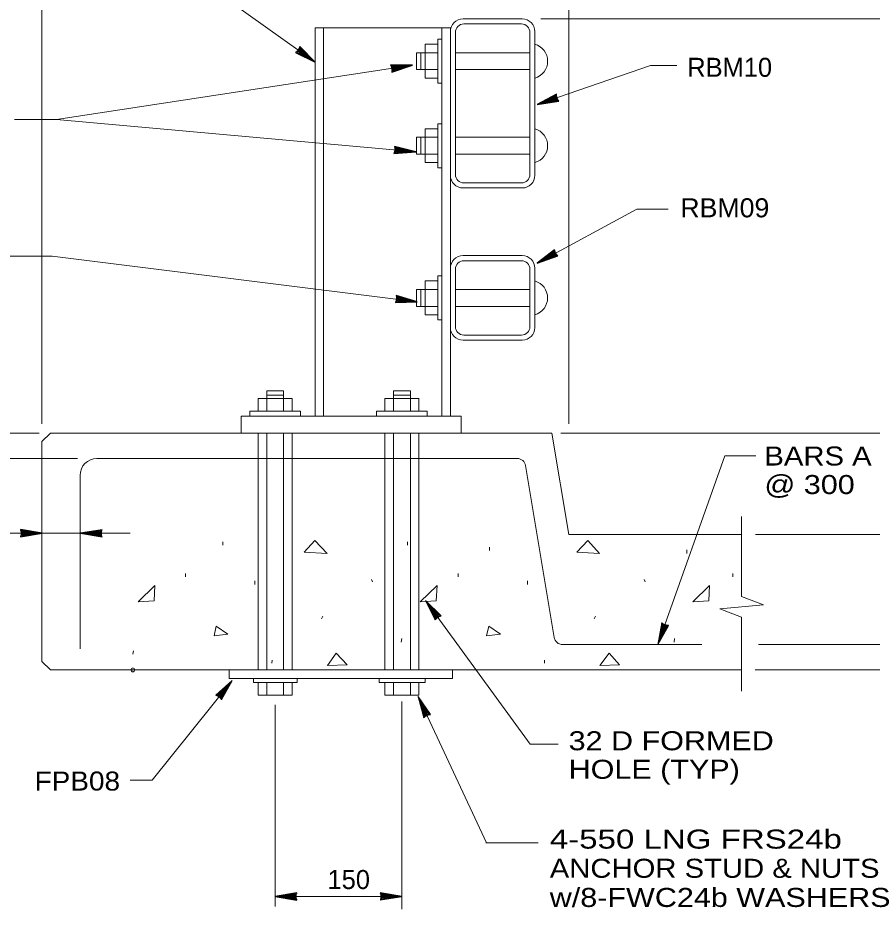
# Model space of a CAD drawing. Extents: x 1370 to 1389.8, y -905.5 to -882.8.
# Drawn here: x 1374.79 to 1383.21, y -896.91 to -888.12 of the extents above; entities that cross this region are included whole.
import ezdxf

# ---------------------------------------------------------------- set-up
doc = ezdxf.new("R2010")
doc.units = 0
doc.header["$LTSCALE"] = 0.075
doc.header["$PDMODE"] = 32
doc.header["$PDSIZE"] = 0.0375
for name, color, linetype, lineweight in [('1', 7, 'Continuous', 13), ('2', 7, 'Continuous', 13), ('3', 7, 'Continuous', 13), ('4', 7, 'Continuous', 25), ('5', 7, 'Continuous', 13), ('6', 7, 'Continuous', 13)]:
    doc.layers.add(name, color=color, linetype=linetype, lineweight=lineweight)
doc.layers.add('8', color=7, linetype='Continuous')

msp = doc.modelspace()

# ---------------------------------------------------------------- linework, layer by layer
at = {"layer": '1'}
for p, q in [((1375.02733, -892.12275), (1375.02733, -886.7905)), ((1380.22117, -892.12275), (1380.22117, -886.82292)), ((1379.94517, -888.13042), (1384.31592, -888.13042)), ((1380.14308, -892.21375), (1383.76525, -892.21375)), ((1381.92625, -893.82508), (1381.92625, -893.03525)), ((1382.06175, -893.21375), (1384.35033, -893.21375)), ((1376.8105, -893.31908), (1376.8105, -893.28483)), ((1378.632, -893.31908), (1378.632, -893.28483)), ((1379.441, -893.36983), (1379.441, -893.33633)), ((1381.387, -893.39908), (1381.387, -893.36383)), ((1376.442, -893.62883), (1376.442, -893.59858)), ((1378.28675, -893.68058), (1378.27675, -893.65633)), ((1379.13125, -893.62883), (1379.13125, -893.59858)), ((1380.975, -893.68058), (1380.964, -893.65633)), ((1381.83875, -893.62883), (1381.83875, -893.59858)), ((1377.1255, -893.70483), (1377.1255, -893.67058)), ((1379.81375, -893.70483), (1379.81375, -893.67058)), ((1377.7835, -894.04508), (1377.79775, -894.01783)), ((1380.47375, -894.04508), (1380.485, -894.01783)), ((1381.92625, -894.75608), (1381.92625, -894.02742)), ((1378.56925, -894.27383), (1378.5765, -894.23858)), ((1381.2595, -894.27383), (1381.2635, -894.23858)), ((1375.9225, -894.39233), (1375.93075, -894.35783)), ((1382.09133, -894.29708), (1383.64483, -894.29708)), ((1377.2925, -894.47933), (1377.2955, -894.45208)), ((1379.98275, -894.47933), (1379.98275, -894.45208)), ((1382.05908, -894.54708), (1384.35033, -894.54708))]:
    msp.add_line(p, q, dxfattribs=at)
for points in [[(1377.6125, -893.38583), (1377.71775, -893.27158), (1377.83825, -893.40008)], [(1380.29975, -893.38583), (1380.409, -893.27158), (1380.5255, -893.40008)], [(1376.13325, -893.86683), (1376.1415, -893.71408), (1375.97425, -893.87708)], [(1378.9135, -893.86683), (1378.92375, -893.71408), (1378.7565, -893.87708)], [(1381.60375, -893.86683), (1381.611, -893.71408), (1381.44475, -893.87708)], [(1376.7245, -894.21108), (1376.86025, -894.19383), (1376.74475, -894.11608)], [(1379.41175, -894.21108), (1379.5475, -894.19383), (1379.432, -894.11608)], [(1377.84125, -894.50383), (1377.9295, -894.38133), (1378.03575, -894.49783)], [(1380.5285, -894.50383), (1380.6195, -894.38133), (1380.723, -894.49783)]]:
    msp.add_lwpolyline(points, close=True, dxfattribs=at)
msp.add_lwpolyline([(1381.92625, -894.02742), (1381.70992, -893.94642), (1382.14258, -893.90592), (1381.92625, -893.82508)], dxfattribs=at)
msp.add_point((1375.9225, -894.54733), dxfattribs=at)
at = {"layer": '2'}
for p, q in [((1379.17958, -888.13042), (1379.76292, -888.13042)), ((1377.72125, -892.04708), (1377.72125, -888.2185)), ((1377.72125, -888.2185), (1379.05467, -888.2185)), ((1377.80458, -892.04708), (1377.80458, -888.2185)), ((1378.97125, -892.04708), (1378.97125, -888.2185)), ((1379.05458, -892.04708), (1379.05458, -888.2185)), ((1379.18792, -888.18042), (1379.75458, -888.18042)), ((1379.10458, -889.66375), (1379.10458, -888.26375)), ((1379.83792, -889.668), (1379.83792, -888.26375)), ((1379.88792, -889.67208), (1379.88792, -888.25542)), ((1379.10458, -888.46375), (1379.83792, -888.46375)), ((1379.10458, -888.63042), (1379.83792, -888.63042)), ((1379.10458, -889.29708), (1379.83792, -889.29708)), ((1379.10458, -889.46375), (1379.83792, -889.46375)), ((1379.17958, -889.79708), (1379.76292, -889.79708)), ((1379.18792, -889.74708), (1379.75458, -889.74708)), ((1379.17958, -890.46375), (1379.76292, -890.46375)), ((1379.05458, -891.17208), (1379.05458, -890.58875)), ((1379.18792, -890.51375), (1379.75458, -890.51375)), ((1379.88792, -891.17208), (1379.88792, -890.58875)), ((1379.10458, -891.16375), (1379.10458, -890.59708)), ((1379.83792, -891.16375), (1379.83792, -890.59708)), ((1379.10458, -890.79708), (1379.83792, -890.79708)), ((1379.10458, -890.96375), (1379.83792, -890.96375)), ((1379.17958, -891.29708), (1379.76292, -891.29708)), ((1379.18792, -891.24708), (1379.75458, -891.24708)), ((1377.24292, -891.99708), (1377.24292, -891.79708)), ((1377.24292, -891.79708), (1377.40958, -891.79708)), ((1377.40958, -891.99708), (1377.40958, -891.79708)), ((1378.49292, -891.79708), (1378.65958, -891.79708)), ((1378.49292, -891.99708), (1378.49292, -891.79708)), ((1378.65958, -891.99708), (1378.65958, -891.79708)), ((1377.15958, -891.87208), (1377.49292, -891.87208)), ((1377.15958, -891.99708), (1377.15958, -891.87208)), ((1377.24292, -891.83875), (1377.40958, -891.83875)), ((1377.49292, -891.99708), (1377.49292, -891.87208)), ((1378.40958, -891.87208), (1378.74675, -891.87208)), ((1378.40958, -891.99708), (1378.40958, -891.87208)), ((1378.49292, -891.83875), (1378.65958, -891.83875)), ((1378.74292, -891.99708), (1378.74292, -891.87208)), ((1377.07625, -892.04708), (1377.07625, -891.99708)), ((1377.07625, -891.99708), (1377.57625, -891.99708)), ((1377.57625, -892.04708), (1377.57625, -891.99708)), ((1378.32625, -892.04708), (1378.32625, -891.99708)), ((1378.32625, -891.99708), (1378.82625, -891.99708)), ((1378.82625, -892.04708), (1378.82625, -891.99708)), ((1376.99292, -892.04708), (1379.15958, -892.04708)), ((1376.99292, -892.21375), (1376.99292, -892.04708)), ((1379.15958, -892.21375), (1379.15958, -892.04708)), ((1375.02733, -892.29708), (1375.11067, -892.21375)), ((1375.11067, -892.21375), (1380.05458, -892.21375)), ((1376.99292, -892.21375), (1379.15958, -892.21375)), ((1380.05458, -892.21375), (1380.22117, -893.21375)), ((1375.02733, -894.46375), (1375.02733, -892.29708)), ((1380.22117, -893.21375), (1381.92625, -893.21375)), ((1375.02733, -894.46375), (1375.11067, -894.54708)), ((1375.11067, -894.54708), (1381.92625, -894.54708)), ((1376.87358, -894.63042), (1376.87358, -894.54708)), ((1377.07625, -894.54708), (1379.07625, -894.54708)), ((1379.07625, -894.63042), (1379.07625, -894.54708)), ((1376.87358, -894.63042), (1379.07625, -894.63042)), ((1377.11442, -894.67033), (1377.11442, -894.63042)), ((1377.54467, -894.67033), (1377.54467, -894.63042)), ((1378.35342, -894.67033), (1378.35342, -894.63042)), ((1378.80508, -894.67033), (1378.80508, -894.63042)), ((1377.11442, -894.67033), (1377.54467, -894.67033)), ((1377.15958, -894.79533), (1377.15958, -894.67033)), ((1377.24292, -894.79533), (1377.24292, -894.67033)), ((1377.40958, -894.79533), (1377.40958, -894.67033)), ((1377.49292, -894.79533), (1377.49292, -894.67033)), ((1378.35342, -894.67033), (1378.80508, -894.67033)), ((1378.40958, -894.79533), (1378.40958, -894.67033)), ((1378.49292, -894.79533), (1378.49292, -894.67033)), ((1378.65958, -894.79533), (1378.65958, -894.67033)), ((1378.74292, -894.79533), (1378.74292, -894.67033)), ((1377.15958, -894.79533), (1377.49292, -894.79533)), ((1378.40958, -894.79533), (1378.74292, -894.79533))]:
    msp.add_line(p, q, dxfattribs=at)
for centre, radius, start, end in [((1379.17958, -888.25542), 0.125, 90, 180), ((1379.76292, -888.25542), 0.125, 0, 90), ((1379.18792, -888.26375), 0.08333, 90, 180), ((1379.75458, -888.26375), 0.08333, 0, 90), ((1379.83947, -888.54708), 0.17356, 286.20665, 73.79335), ((1379.83947, -889.38042), 0.17356, 286.20665, 73.79335), ((1379.17958, -889.67208), 0.125, 180, 270), ((1379.18792, -889.66375), 0.08333, 180, 270), ((1379.75458, -889.66375), 0.08333, 270, 0), ((1379.76292, -889.67208), 0.125, 270, 0), ((1379.17958, -890.58875), 0.125, 90, 180), ((1379.76292, -890.58875), 0.125, 0, 90), ((1379.18792, -890.59708), 0.08333, 90, 180), ((1379.75458, -890.59708), 0.08333, 0, 90), ((1379.83934, -890.88042), 0.1736, 286.25003, 73.74997), ((1379.17958, -891.17208), 0.125, 180, 270), ((1379.18792, -891.16375), 0.08333, 180, 270), ((1379.75458, -891.16375), 0.08333, 270, 0), ((1379.76292, -891.17208), 0.125, 270, 0)]:
    msp.add_arc(centre, radius, start, end, dxfattribs=at)
at = {"layer": '3'}
for p, q in [((1375.569, -892.46375), (1379.71358, -892.46375)), ((1375.569, -892.46375), (1379.71358, -892.46375)), ((1379.79575, -892.53342), (1380.078, -894.22742)), ((1375.40233, -894.33825), (1375.40233, -892.63042)), ((1375.40233, -894.33825), (1375.40233, -892.63042)), ((1380.16017, -894.29708), (1381.53458, -894.29708))]:
    msp.add_line(p, q, dxfattribs=at)
for centre, radius, start, end in [((1375.569, -892.63042), 0.16667, 90, 180), ((1375.569, -892.63042), 0.16667, 90, 180), ((1379.71358, -892.54708), 0.08333, 9.45133, 90), ((1380.1602, -894.21375), 0.08333, 189.45823, 270)]:
    msp.add_arc(centre, radius, start, end, dxfattribs=at)
at = {"layer": '4', "lineweight": 13}
for p, q in [((1375.16892, -889.12125), (1378.68133, -888.58792)), ((1374.75592, -889.12125), (1375.16892, -889.12125)), ((1375.16892, -889.12125), (1378.71225, -889.44175)), ((1374.69692, -890.47008), (1375.12708, -890.47008)), ((1375.12708, -890.47008), (1378.72767, -890.91775)), ((1375.00042, -892.21375), (1372.95908, -892.21375)), ((1375.379, -892.46375), (1372.95908, -892.46375)), ((1379.41175, -896.25008), (1378.73658, -894.80775)), ((1379.91842, -896.25008), (1379.40308, -896.25008)), ((1377.32742, -896.78025), (1378.57625, -896.78025))]:
    msp.add_line(p, q, dxfattribs=at)
for points in [[(1376.22233, -887.62892), (1376.42242, -887.62892), (1377.72125, -888.55742)], [(1381.28733, -888.58883), (1381.02925, -888.58883), (1379.91075, -888.97533)], [(1381.20133, -890.00583), (1380.89158, -890.00583), (1379.91075, -890.53717)], [(1382.06475, -892.43875), (1381.76125, -892.43875), (1381.10025, -894.29708)], [(1374.15808, -893.20067), (1375.0275, -893.20067), (1375.40667, -893.20067), (1375.89758, -893.20067)], [(1380.11725, -895.27875), (1379.84192, -895.27875), (1378.80942, -893.86175)], [(1375.89758, -895.63525), (1376.11408, -895.63525), (1376.90283, -894.65125)]]:
    msp.add_lwpolyline(points, dxfattribs=at)
at = {"layer": '4'}
for points in [[(1377.56892, -888.40425), (1377.5675, -888.40883), (1377.56608, -888.41333), (1377.56475, -888.41783), (1377.56333, -888.42242), (1377.56067, -888.42608), (1377.55983, -888.42725), (1377.55808, -888.42975), (1377.55758, -888.433), (1377.55583, -888.4355), (1377.55408, -888.43792), (1377.55142, -888.44158), (1377.54675, -888.44558), (1377.545, -888.448), (1377.5415, -888.45292), (1377.53558, -888.456), (1377.53175, -888.45883), (1377.53, -888.46125), (1377.52792, -888.46158), (1377.72125, -888.55742), (1377.56892, -888.40425), (1377.57342, -888.41858), (1377.54417, -888.46217), (1377.6895, -888.53475), (1377.57342, -888.41858), (1377.5755, -888.43108), (1377.55875, -888.45967), (1377.659, -888.51292), (1377.5755, -888.43108), (1377.5785, -888.44242), (1377.57083, -888.46092), (1377.6285, -888.49108), (1377.5785, -888.44242), (1377.58025, -888.45292), (1377.57833, -888.46075), (1377.60167, -888.47192), (1377.58025, -888.45292)], [(1378.46533, -888.58433), (1378.4675, -888.5885), (1378.46967, -888.59275), (1378.47183, -888.597), (1378.474, -888.60117), (1378.47467, -888.60567), (1378.47492, -888.60717), (1378.47533, -888.61008), (1378.47725, -888.61283), (1378.47775, -888.61583), (1378.47817, -888.61875), (1378.47883, -888.62325), (1378.47825, -888.62933), (1378.47867, -888.63233), (1378.47958, -888.63825), (1378.4775, -888.64467), (1378.47675, -888.64933), (1378.47717, -888.65233), (1378.47592, -888.654), (1378.68133, -888.58792), (1378.46533, -888.58433), (1378.47858, -888.59142), (1378.48792, -888.64308), (1378.64275, -888.59375), (1378.47858, -888.59142), (1378.48883, -888.59892), (1378.49675, -888.63108), (1378.60567, -888.59942), (1378.48883, -888.59892), (1378.49883, -888.605), (1378.50617, -888.62358), (1378.56867, -888.605), (1378.49883, -888.605), (1378.50733, -888.61133), (1378.5115, -888.61825), (1378.536, -888.61), (1378.50733, -888.61133)], [(1380.12383, -888.93983), (1380.12092, -888.936), (1380.11808, -888.93225), (1380.11517, -888.9285), (1380.11225, -888.92475), (1380.11083, -888.9205), (1380.11033, -888.91908), (1380.10933, -888.91625), (1380.10692, -888.91392), (1380.106, -888.91108), (1380.105, -888.90825), (1380.1035, -888.904), (1380.103, -888.89783), (1380.102, -888.895), (1380.1, -888.88933), (1380.10092, -888.88267), (1380.10083, -888.87792), (1380.09983, -888.87508), (1380.10083, -888.87317), (1379.91075, -888.97533), (1380.12383, -888.93983), (1380.10958, -888.93517), (1380.091, -888.88608), (1379.94758, -888.96258), (1380.10958, -888.93517), (1380.09808, -888.92967), (1380.0845, -888.89942), (1379.98308, -888.95033), (1380.09808, -888.92967), (1380.08717, -888.9255), (1380.0765, -888.9085), (1380.0185, -888.93808), (1380.08717, -888.9255), (1380.07758, -888.92083), (1380.07233, -888.91475), (1380.04967, -888.92733), (1380.07758, -888.92083)], [(1378.50333, -889.38675), (1378.50442, -889.39133), (1378.5055, -889.39592), (1378.50658, -889.40058), (1378.50775, -889.40517), (1378.50733, -889.40967), (1378.50717, -889.41117), (1378.50692, -889.41417), (1378.50817, -889.41725), (1378.50783, -889.42025), (1378.50758, -889.42325), (1378.50717, -889.42775), (1378.50517, -889.43358), (1378.50492, -889.43658), (1378.50433, -889.4425), (1378.50083, -889.44825), (1378.49892, -889.45258), (1378.49867, -889.45558), (1378.497, -889.45692), (1378.71225, -889.44175), (1378.50333, -889.38675), (1378.5145, -889.39675), (1378.51125, -889.44917), (1378.67342, -889.43825), (1378.5145, -889.39675), (1378.52267, -889.4065), (1378.52267, -889.43967), (1378.63608, -889.43483), (1378.52267, -889.4065), (1378.53092, -889.41483), (1378.53367, -889.43467), (1378.59875, -889.4315), (1378.53092, -889.41483), (1378.53775, -889.42292), (1378.54008, -889.43067), (1378.56583, -889.4285), (1378.53775, -889.42292)], [(1380.11517, -890.46733), (1380.11175, -890.46408), (1380.10825, -890.46092), (1380.10483, -890.45767), (1380.10133, -890.45442), (1380.09917, -890.45042), (1380.0985, -890.44908), (1380.09708, -890.4465), (1380.09433, -890.44458), (1380.09283, -890.44192), (1380.09142, -890.43925), (1380.08933, -890.43533), (1380.08775, -890.42933), (1380.08633, -890.42667), (1380.0835, -890.42142), (1380.08325, -890.41475), (1380.08242, -890.41008), (1380.081, -890.40742), (1380.08158, -890.40542), (1379.91075, -890.53717), (1380.11517, -890.46733), (1380.10033, -890.46517), (1380.074, -890.41975), (1379.94508, -890.51858), (1380.10033, -890.46517), (1380.08817, -890.4615), (1380.06975, -890.43392), (1379.978, -890.50075), (1380.08817, -890.4615), (1380.07667, -890.45925), (1380.06342, -890.44425), (1380.011, -890.48283), (1380.07667, -890.45925), (1380.0665, -890.45625), (1380.06025, -890.45108), (1380.04, -890.46717), (1380.0665, -890.45625)], [(1378.52075, -890.85575), (1378.52167, -890.86042), (1378.52258, -890.86508), (1378.5235, -890.86967), (1378.5245, -890.87433), (1378.52392, -890.87883), (1378.52375, -890.88033), (1378.52333, -890.88325), (1378.5245, -890.88642), (1378.52408, -890.88942), (1378.52375, -890.89242), (1378.52317, -890.89683), (1378.52092, -890.90267), (1378.52058, -890.90558), (1378.51983, -890.91158), (1378.51608, -890.91717), (1378.51408, -890.92142), (1378.51375, -890.92442), (1378.512, -890.92567), (1378.72767, -890.91775), (1378.52075, -890.85575), (1378.5315, -890.86617), (1378.52658, -890.91842), (1378.689, -890.91292), (1378.5315, -890.86617), (1378.53933, -890.87617), (1378.53825, -890.90933), (1378.65175, -890.90833), (1378.53933, -890.87617), (1378.54733, -890.88475), (1378.54942, -890.90467), (1378.6145, -890.90367), (1378.54733, -890.88475), (1378.55392, -890.89308), (1378.55592, -890.90092), (1378.58175, -890.89958), (1378.55392, -890.89308)], [(1374.8145, -893.16467), (1374.816, -893.16917), (1374.8175, -893.17367), (1374.819, -893.17817), (1374.8205, -893.18267), (1374.8205, -893.18717), (1374.8205, -893.18867), (1374.8205, -893.19167), (1374.822, -893.19467), (1374.822, -893.19767), (1374.822, -893.20067), (1374.822, -893.20517), (1374.8205, -893.21117), (1374.8205, -893.21417), (1374.8205, -893.22017), (1374.8175, -893.22617), (1374.816, -893.23067), (1374.816, -893.23367), (1374.8145, -893.23517), (1375.0275, -893.20067), (1374.8145, -893.16467), (1374.8265, -893.17367), (1374.828, -893.22617), (1374.9885, -893.20067), (1374.8265, -893.17367), (1374.8355, -893.18267), (1374.8385, -893.21567), (1374.951, -893.20067), (1374.8355, -893.18267), (1374.8445, -893.19017), (1374.849, -893.20967), (1374.9135, -893.20067), (1374.8445, -893.19017), (1374.852, -893.19767), (1374.855, -893.20517), (1374.8805, -893.20067), (1374.852, -893.19767)], [(1375.61967, -893.23667), (1375.61817, -893.23217), (1375.61667, -893.22767), (1375.61517, -893.22317), (1375.61367, -893.21867), (1375.61367, -893.21417), (1375.61367, -893.21267), (1375.61367, -893.20967), (1375.61217, -893.20667), (1375.61217, -893.20367), (1375.61217, -893.20067), (1375.61217, -893.19617), (1375.61367, -893.19017), (1375.61367, -893.18717), (1375.61367, -893.18117), (1375.61667, -893.17517), (1375.61817, -893.17067), (1375.61817, -893.16767), (1375.61967, -893.16617), (1375.40667, -893.20067), (1375.61967, -893.23667), (1375.60767, -893.22767), (1375.60617, -893.17517), (1375.44567, -893.20067), (1375.60767, -893.22767), (1375.59867, -893.21867), (1375.59567, -893.18567), (1375.48317, -893.20067), (1375.59867, -893.21867), (1375.58967, -893.21117), (1375.58517, -893.19167), (1375.52067, -893.20067), (1375.58967, -893.21117), (1375.58217, -893.20367), (1375.57917, -893.19617), (1375.55367, -893.20067), (1375.58217, -893.20367)], [(1378.90575, -894.05508), (1378.9085, -894.05125), (1378.91125, -894.04733), (1378.914, -894.0435), (1378.91675, -894.03967), (1378.92042, -894.037), (1378.92158, -894.03608), (1378.92408, -894.03433), (1378.92558, -894.03133), (1378.928, -894.02958), (1378.93042, -894.02783), (1378.93408, -894.02517), (1378.93983, -894.02283), (1378.94225, -894.02108), (1378.94708, -894.01758), (1378.95367, -894.01642), (1378.95825, -894.015), (1378.96067, -894.01325), (1378.96275, -894.01358), (1378.80942, -893.86175), (1378.90575, -894.05508), (1378.906, -894.04008), (1378.9475, -894.008), (1378.83242, -893.89325), (1378.906, -894.04008), (1378.90792, -894.0275), (1378.93283, -894.00567), (1378.8545, -893.92358), (1378.90792, -894.0275), (1378.90867, -894.01583), (1378.92183, -894.00075), (1378.87658, -893.95392), (1378.90867, -894.01583), (1378.91033, -894.00533), (1378.91467, -893.9985), (1378.896, -893.98058), (1378.91033, -894.00533)], [(1381.20558, -894.1085), (1381.20083, -894.10833), (1381.19608, -894.10825), (1381.19133, -894.10817), (1381.18658, -894.10808), (1381.18233, -894.10658), (1381.18092, -894.10608), (1381.17808, -894.10508), (1381.17475, -894.1055), (1381.17192, -894.1045), (1381.16908, -894.1035), (1381.16492, -894.10192), (1381.15975, -894.0985), (1381.15692, -894.0975), (1381.15125, -894.0955), (1381.14658, -894.09067), (1381.14283, -894.08775), (1381.14, -894.08675), (1381.13908, -894.08483), (1381.10025, -894.29708), (1381.20558, -894.1085), (1381.19308, -894.11675), (1381.14308, -894.10058), (1381.11333, -894.26033), (1381.19308, -894.11675), (1381.18158, -894.12225), (1381.14942, -894.114), (1381.12592, -894.225), (1381.18158, -894.12225), (1381.1715, -894.12817), (1381.15158, -894.12592), (1381.13842, -894.18967), (1381.1715, -894.12817), (1381.16192, -894.13275), (1381.15383, -894.13308), (1381.1495, -894.15858), (1381.16192, -894.13275)], [(1376.7415, -894.79492), (1376.746, -894.79658), (1376.75042, -894.79825), (1376.75483, -894.79983), (1376.75933, -894.8015), (1376.76283, -894.80433), (1376.764, -894.80525), (1376.76633, -894.80717), (1376.76958, -894.80783), (1376.772, -894.80975), (1376.77433, -894.81158), (1376.77783, -894.81442), (1376.78158, -894.81933), (1376.78392, -894.82125), (1376.78858, -894.825), (1376.79142, -894.83108), (1376.794, -894.835), (1376.79633, -894.83692), (1376.7965, -894.839), (1376.90283, -894.65125), (1376.7415, -894.79492), (1376.75608, -894.79117), (1376.79792, -894.82283), (1376.87842, -894.68167), (1376.75608, -894.79117), (1376.76867, -894.78983), (1376.79633, -894.80808), (1376.855, -894.71092), (1376.76867, -894.78983), (1376.78017, -894.7875), (1376.79825, -894.79617), (1376.8315, -894.74017), (1376.78017, -894.7875), (1376.79075, -894.78633), (1376.79842, -894.78867), (1376.81092, -894.76592), (1376.79075, -894.78633)], [(1378.79425, -895.01592), (1378.79775, -895.01267), (1378.80117, -895.00942), (1378.80458, -895.00608), (1378.808, -895.00283), (1378.81208, -895.00092), (1378.8135, -895.00033), (1378.81617, -894.99908), (1378.81825, -894.99642), (1378.821, -894.99517), (1378.82367, -894.99383), (1378.82775, -894.992), (1378.83383, -894.99075), (1378.83658, -894.9895), (1378.842, -894.987), (1378.84875, -894.98717), (1378.85342, -894.98658), (1378.85617, -894.98533), (1378.85817, -894.986), (1378.73658, -894.80775), (1378.79425, -895.01592), (1378.79733, -895.00125), (1378.84425, -894.97758), (1378.75308, -894.84308), (1378.79733, -895.00125), (1378.80167, -894.98925), (1378.83033, -894.97258), (1378.769, -894.877), (1378.80167, -894.98925), (1378.80467, -894.97792), (1378.82042, -894.96558), (1378.78492, -894.911), (1378.80467, -894.97792), (1378.80825, -894.968), (1378.81375, -894.96208), (1378.79892, -894.94092), (1378.80825, -894.968)], [(1377.54042, -896.81625), (1377.53892, -896.81175), (1377.53742, -896.80725), (1377.53592, -896.80275), (1377.53442, -896.79825), (1377.53442, -896.79375), (1377.53442, -896.79225), (1377.53442, -896.78925), (1377.53292, -896.78625), (1377.53292, -896.78325), (1377.53292, -896.78025), (1377.53292, -896.77575), (1377.53442, -896.76975), (1377.53442, -896.76675), (1377.53442, -896.76075), (1377.53742, -896.75475), (1377.53892, -896.75025), (1377.53892, -896.74725), (1377.54042, -896.74575), (1377.32742, -896.78025), (1377.54042, -896.81625), (1377.52842, -896.80725), (1377.52692, -896.75475), (1377.36642, -896.78025), (1377.52842, -896.80725), (1377.51942, -896.79825), (1377.51642, -896.76525), (1377.40392, -896.78025), (1377.51942, -896.79825), (1377.51042, -896.79075), (1377.50592, -896.77125), (1377.44142, -896.78025), (1377.51042, -896.79075), (1377.50292, -896.78325), (1377.49992, -896.77575), (1377.47442, -896.78025), (1377.50292, -896.78325)], [(1378.36325, -896.74425), (1378.36475, -896.74875), (1378.36625, -896.75325), (1378.36775, -896.75775), (1378.36925, -896.76225), (1378.36925, -896.76675), (1378.36925, -896.76825), (1378.36925, -896.77125), (1378.37075, -896.77425), (1378.37075, -896.77725), (1378.37075, -896.78025), (1378.37075, -896.78475), (1378.36925, -896.79075), (1378.36925, -896.79375), (1378.36925, -896.79975), (1378.36625, -896.80575), (1378.36475, -896.81025), (1378.36475, -896.81325), (1378.36325, -896.81475), (1378.57625, -896.78025), (1378.36325, -896.74425), (1378.37525, -896.75325), (1378.37675, -896.80575), (1378.53725, -896.78025), (1378.37525, -896.75325), (1378.38425, -896.76225), (1378.38725, -896.79525), (1378.49975, -896.78025), (1378.38425, -896.76225), (1378.39325, -896.76975), (1378.39775, -896.78925), (1378.46225, -896.78025), (1378.39325, -896.76975), (1378.40075, -896.77725), (1378.40375, -896.78475), (1378.42925, -896.78025), (1378.40075, -896.77725)]]:
    msp.add_lwpolyline(points, dxfattribs=at)
at = {"layer": '5'}
for p, q in [((1378.80458, -888.71375), (1378.80458, -888.38042)), ((1378.80458, -888.38042), (1378.92958, -888.38042)), ((1378.72125, -888.63042), (1378.72125, -888.46375)), ((1378.72125, -888.46375), (1378.92958, -888.46375)), ((1378.76292, -888.63042), (1378.76292, -888.46375)), ((1378.72125, -888.63042), (1378.92958, -888.63042)), ((1378.80458, -888.71375), (1378.92958, -888.71375)), ((1378.92958, -888.76375), (1378.97125, -888.76375)), ((1378.92958, -889.16375), (1378.97125, -889.16375)), ((1378.80458, -889.21375), (1378.80458, -889.54708)), ((1378.80458, -889.21375), (1378.92958, -889.21375)), ((1378.72125, -889.29708), (1378.72125, -889.46375)), ((1378.72125, -889.29708), (1378.92958, -889.29708)), ((1378.76292, -889.29708), (1378.76292, -889.46375)), ((1378.72125, -889.46375), (1378.92958, -889.46375)), ((1378.80458, -889.54708), (1378.92958, -889.54708)), ((1378.80458, -891.04708), (1378.80458, -890.71375)), ((1378.80458, -890.71375), (1378.92958, -890.71375)), ((1378.72125, -890.96375), (1378.72125, -890.79708)), ((1378.72125, -890.79708), (1378.92958, -890.79708)), ((1378.76292, -890.96375), (1378.76292, -890.79708)), ((1378.72125, -890.96375), (1378.92958, -890.96375)), ((1378.80458, -891.04708), (1378.92958, -891.04708)), ((1378.92958, -891.09708), (1378.97125, -891.09708)), ((1377.15958, -894.54708), (1377.15958, -892.21375)), ((1377.24292, -894.54708), (1377.24292, -892.21375)), ((1377.40958, -894.54708), (1377.40958, -892.21375)), ((1377.49292, -894.54708), (1377.49292, -892.21375)), ((1378.40958, -894.54708), (1378.40958, -892.21375)), ((1378.49292, -894.54708), (1378.49292, -892.21375)), ((1378.65958, -894.54708), (1378.65958, -892.21375)), ((1378.74292, -894.54708), (1378.74292, -892.21375))]:
    msp.add_line(p, q, dxfattribs=at)
for points in [[(1378.92958, -888.76375), (1378.92958, -888.33042), (1378.97125, -888.33042)], [(1378.92958, -889.16375), (1378.92958, -889.59708), (1378.97125, -889.59708)], [(1378.92958, -891.09708), (1378.92958, -890.66375), (1378.97125, -890.66375)]]:
    msp.add_lwpolyline(points, dxfattribs=at)
at = {"layer": '6'}
for p, q in [((1377.32625, -896.87925), (1377.32625, -894.89225)), ((1378.57625, -896.90558), (1378.57625, -894.86))]:
    msp.add_line(p, q, dxfattribs=at)

# ---------------------------------------------------------------- texts
at = {"layer": '8'}
for s, p in [('RBM10', (1381.39058, -888.70158)), ('150', (1377.84317, -896.70717))]:
    msp.add_text(s, height=0.1875, dxfattribs=at).set_placement(p)
for s, width, p in [('RBM09', 1.05, (1381.32175, -890.08633)), ('BARS A', 1.15, (1382.15058, -892.53275)), ('@ 300', 1.2, (1382.15058, -892.81392)), ('32 D FORMED', 1.2, (1380.22042, -895.33925)), ('HOLE (TYP)', 1.2, (1380.22042, -895.62042)), ('FPB08', 1.1, (1374.95417, -895.73658)), ('4-550 LNG FRS24b', 1.3, (1380.03433, -896.30867)), ('ANCHOR STUD & NUTS', 1.15, (1380.03433, -896.59617)), ('w/8-FWC24b WASHERS', 1.2, (1380.03433, -896.88367))]:
    msp.add_text(s, height=0.1875, dxfattribs=dict(at, width=width)).set_placement(p)

doc.saveas('drawing.dxf')
